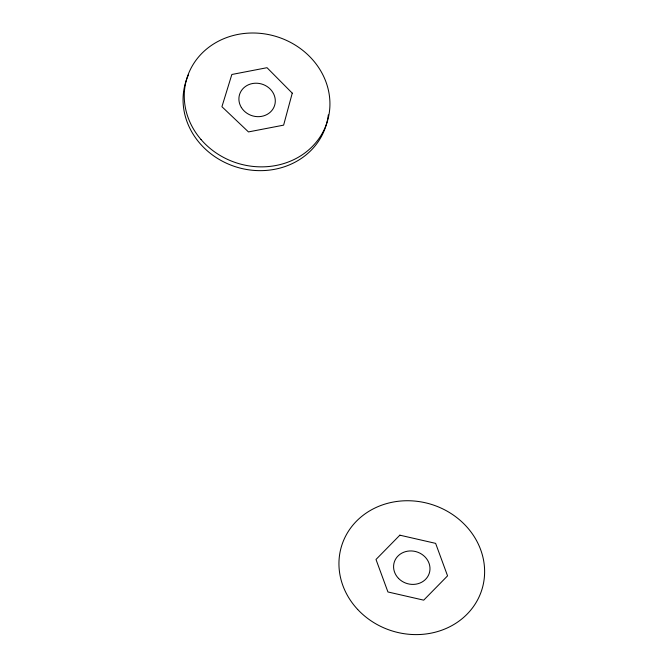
<?xml version="1.0" encoding="UTF-8"?>
<svg xmlns="http://www.w3.org/2000/svg" width="668" height="668" viewBox="0 0 668 668"><rect width="100%" height="100%" fill="white"/><g stroke="black" fill="none" stroke-linecap="round" stroke-linejoin="round"><path stroke-width="1" d="M328.314 114.896A73.463 66.249 17.5 0 1 238.084 167.534A73.463 66.249 17.5 0 1 188.409 74.908M292.258 93.153L283.624 125.141L248.463 131.922L221.926 106.713L231.846 74.482L267.016 67.702L292.258 93.153M399.848 535.177L376 559.475L387.933 591.965L423.712 600.156L447.56 575.858L435.628 543.368L399.848 535.177M241.34 107.448A18.362 16.566 17.5 0 0 272.878 109.126A18.362 16.566 17.5 0 0 257.071 83.233A18.362 16.566 17.5 0 0 241.34 107.448M201.018 139.52A73.463 66.249 17.5 0 0 325.391 126.887A73.463 66.249 17.5 0 0 244.88 33.4A73.463 66.249 17.5 0 0 201.018 139.52M398.52 578.396A18.362 16.566 17.5 0 0 429.223 573.428A18.362 16.566 17.5 0 0 407.605 551.183A18.362 16.566 17.5 0 0 398.52 578.396M357.672 609.45A73.463 66.249 17.5 0 0 481.069 592.057A73.463 66.249 17.5 0 0 396.6 501.493A73.463 66.249 17.5 0 0 357.672 609.45"/></g></svg>
